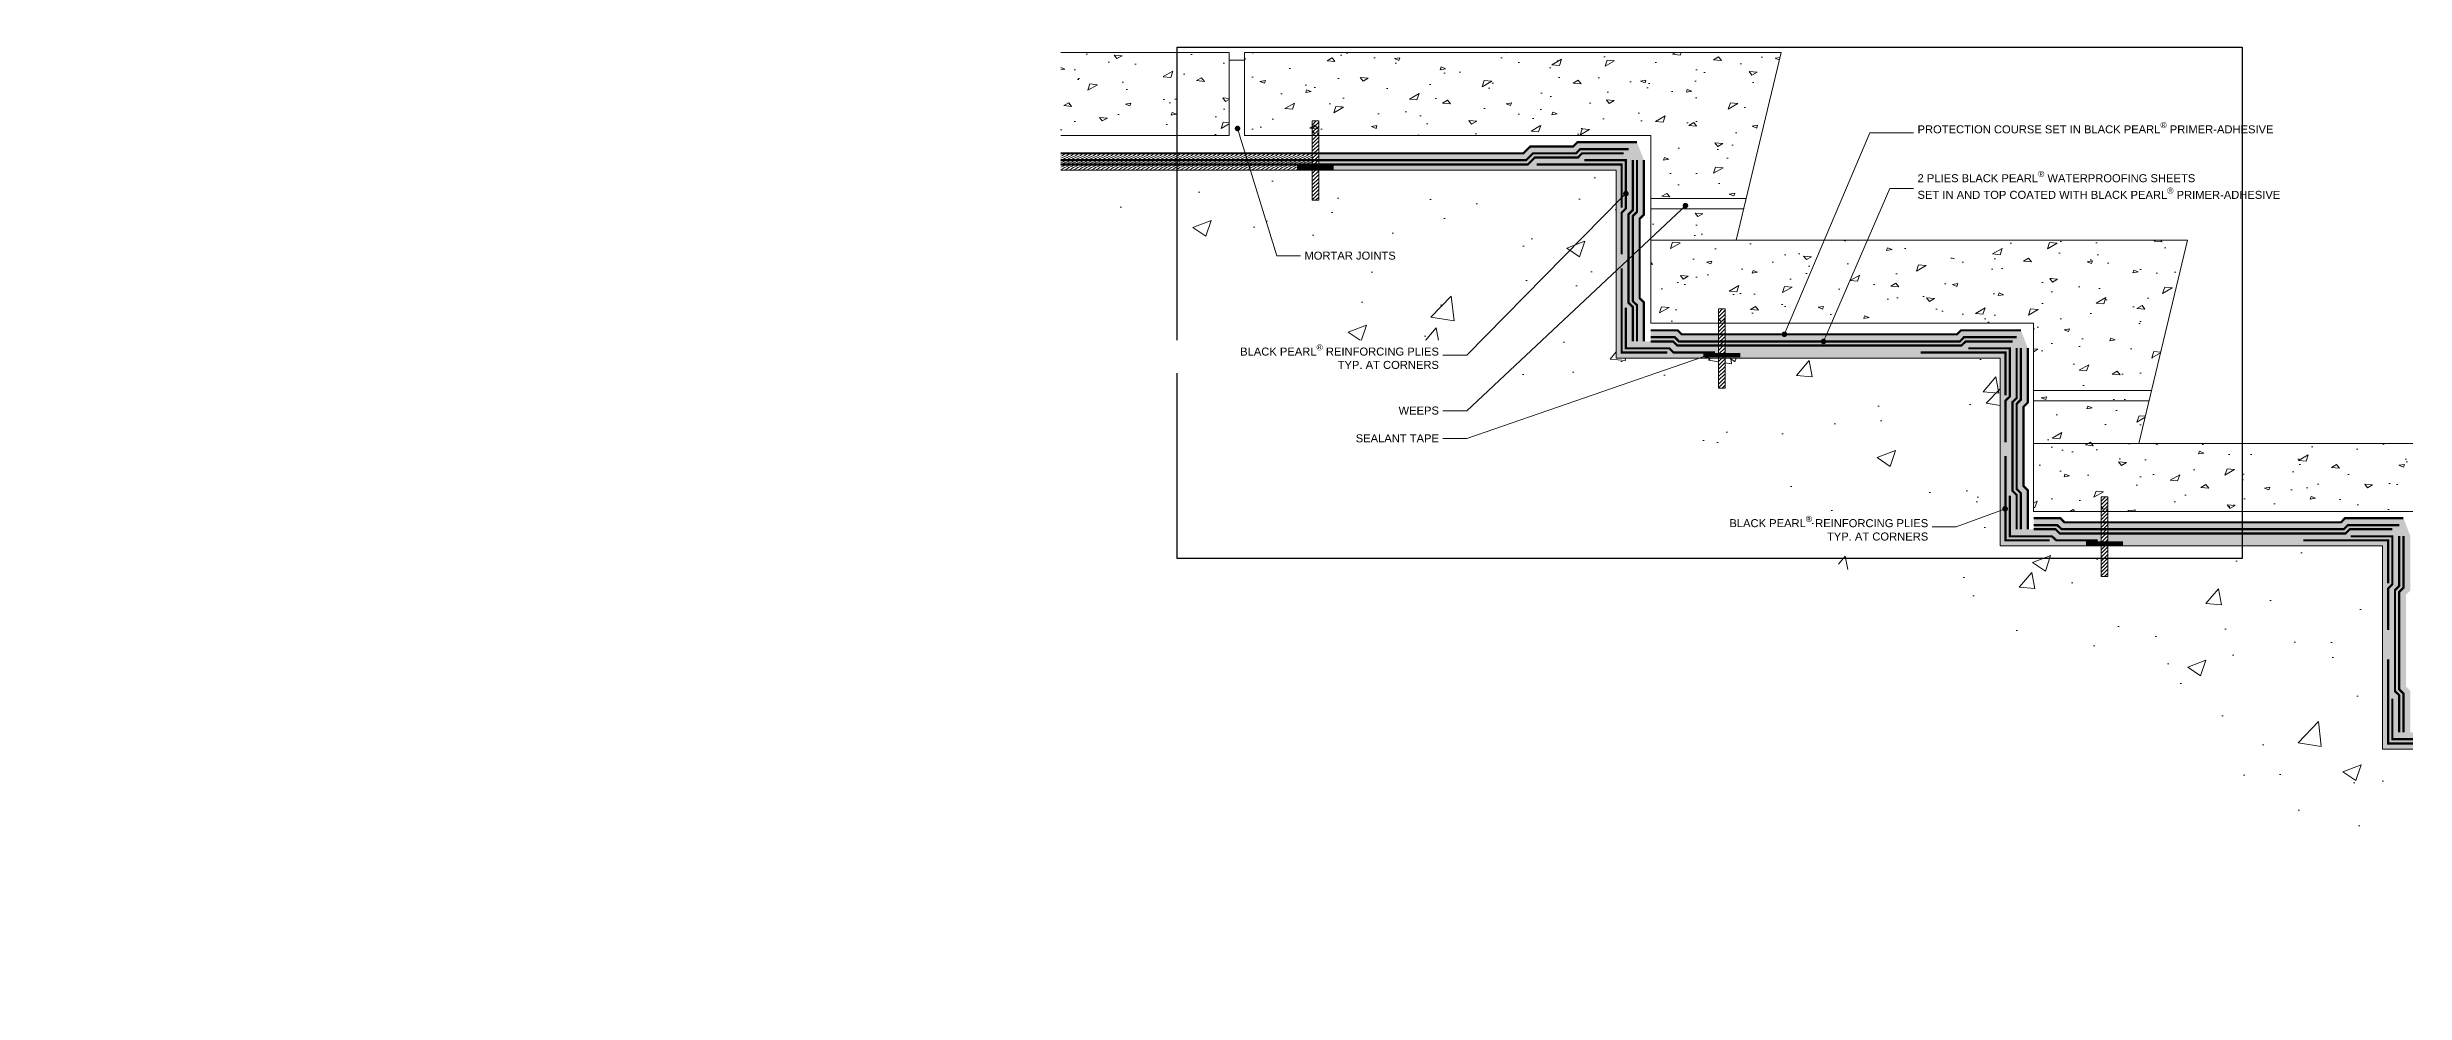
# Model space of a CAD drawing. Header units: inches. Extents: x 550 to 724, y 50 to 93.
# Drawn here: x 549.5 to 655.6, y 50.1 to 92.6 of the extents above; entities that cross this region are included whole.
import ezdxf
from ezdxf import colors
from ezdxf.entities.mleader import LeaderData, LeaderLine
from ezdxf.math import Vec2, Vec3

# ---------------------------------------------------------------- set-up
doc = ezdxf.new("R2010")
doc.units = ezdxf.units.IN
doc.header["$MEASUREMENT"] = 0
doc.layers.get('Defpoints').update_dxf_attribs({"color": 103})
for name, color, linetype, lineweight in [('BP Mastic', 191, 'Continuous', 0), ('BP Others', 190, 'Continuous', 0), ('BP Primer', 2, 'Continuous', 0), ('BP Sheet Membrane', 166, 'Continuous', 0), ('BP Text', 20, 'Continuous', 0)]:
    doc.layers.add(name, color=color, linetype=linetype, lineweight=lineweight)
doc.layers.add('BP Protection Course', color=99, linetype='Continuous', lineweight=0, true_color=0x216123)
doc.styles.get("Standard").update_dxf_attribs({"font": 'ARIALN.TTF'})
pattern_1 = [(216.8699, (0.08, 0.2), (0.5999999836, 0.4000000247), [0.1, -0.9]), (206.5651, (0.2, 0.14), (-0.199999832, -0.200000262), [0.2236068, -0.2236068]), (198.4349, (0.2, 0.04), (-0.400000087, -0.1999996806), [0.1264912, -0.5059644])]
pattern_2 = [(45, (667.48972, 82.40955), (-0.084065, 0.084065), [])]
pattern_3 = [(45, (685.77342, 73.95431), (-0.084065, 0.084065), [])]
pattern_4 = [(45, (702.98718, 65.48964), (-0.084065, 0.084065), [])]

# ---------------------------------------------------------------- blocks, each defined once
blk = doc.blocks.new('_Dot')
at = {"color": 0, "linetype": 'ByBlock', "lineweight": -2}
blk.add_line((-0.5, 0), (-1, 0), dxfattribs=at)
at = {"color": 0, "linetype": 'ByBlock', "const_width": 0.5}
blk.add_lwpolyline([(-0.25, 0, 1), (0.25, 0, 1)], format="xyb", close=True, dxfattribs=at)

msp = doc.modelspace()

# ---------------------------------------------------------------- hatches: boundary and pattern name
at = {"layer": 'BP Others'}
h = msp.add_hatch(dxfattribs=at)
h.set_pattern_fill('CONCRETE', color=256, scale=5.706522)
h.set_pattern_definition([(9.603, (670.5073, 85.0087), (1.03079, 3.05714), [0.24464, -5.89288]), (157.953, (670.7074, 84.9277), (-1.0308, -3.05714), [0.21591, -5.20091]), (71.367, (670.7074, 84.9277), (-5.02073, 2.0333), [0.1286, -3.09765]), (9.603, (672.564, 84.509), (1.03079, 3.05714), [0.24464, -5.89288]), (157.953, (672.805, 84.5497), (-1.0308, -3.05714), [0.21591, -5.20091]), (71.367, (672.564, 84.509), (-5.02073, 2.0333), [0.1286, -3.09765]), (29.9515, (675.146, 85.021), (-3.98993, 5.09044), [0.2621, -7.9119]), (128.09, (675.146, 85.021), (-7.0823, -4.081), [0.2074, -6.2604]), (174.791, (675.373, 85.152), (3.98993, -5.09044), [0.3565, -10.7617]), (29.9515, (670.496, 87.306), (-3.98993, 5.09044), [0.2621, -7.9119]), (128.09, (670.496, 87.306), (-7.0823, -4.081), [0.2074, -6.2604]), (174.791, (670.7233, 87.4366), (3.98993, -5.09044), [0.3565, -10.7617]), (29.9515, (676.0396, 88.1775), (-3.98993, 5.09044), [0.2621, -7.9119]), (128.09, (676.04, 88.1775), (-7.0823, -4.081), [0.2074, -6.2604]), (174.791, (676.2667, 88.3083), (3.98993, -5.09044), [0.3565, -10.7617]), (29.9515, (673.5234, 85.938), (-3.98993, 5.09044), [0.2621, -7.9119]), (128.09, (673.878, 85.9054), (-7.0823, -4.081), [0.2074, -6.2604]), (174.791, (673.8784, 85.9054), (3.98993, -5.09044), [0.3565, -10.7617]), (29.9515, (672.753, 82.907), (-3.98993, 5.09044), [0.2621, -7.9119]), (128.09, (673.108, 82.875), (-7.0823, -4.081), [0.2074, -6.2604]), (174.791, (673.108, 82.875), (3.98993, -5.09044), [0.3565, -10.7617]), (29.9515, (678.7216, 84.0314), (-3.98993, 5.09044), [0.2621, -7.9119]), (128.09, (679.077, 83.999), (-7.0823, -4.081), [0.2074, -6.2604]), (174.791, (679.0766, 83.999), (3.98993, -5.09044), [0.3565, -10.7617]), (29.9515, (677.2295, 84.21), (3.0924, 9.17143), [0.5014, -15.8465]), (71.367, (677.569, 84.179), (-11.0722, 1.0094), [0.2969, -9.3819]), (174.791, (677.569, 84.179), (-3.0924, -9.1714), [0.341, -10.7771]), (29.9515, (671.627, 83.783), (3.0924, 9.17143), [0.5014, -15.8465]), (71.367, (671.967, 83.752), (-11.0722, 1.0094), [0.2969, -9.3819]), (174.791, (671.967, 83.752), (-3.0924, -9.1714), [0.341, -10.7771]), (29.9515, (677.998, 87.2336), (3.0924, 9.17143), [0.5014, -15.8465]), (71.367, (678.337, 87.203), (-11.0722, 1.0094), [0.2969, -9.3819]), (174.791, (678.337, 87.203), (-3.0924, -9.1714), [0.341, -10.7771]), (29.9515, (672.5687, 86.764), (3.0924, 9.17143), [0.5014, -15.8465]), (71.367, (672.908, 86.733), (-11.0722, 1.0094), [0.2969, -9.3819]), (174.791, (672.908, 86.733), (-3.0924, -9.1714), [0.341, -10.7771]), (29.9515, (673.342, 89.441), (3.0924, 9.17143), [0.5014, -15.8465]), (71.367, (673.682, 89.41), (-11.0722, 1.0094), [0.2969, -9.3819]), (174.791, (673.682, 89.41), (-3.0924, -9.1714), [0.341, -10.7771]), (29.9515, (679.119, 90.3284), (3.0924, 9.17143), [0.5014, -15.8465]), (71.367, (679.459, 90.297), (-11.0722, 1.0094), [0.2969, -9.3819]), (174.791, (679.459, 90.297), (-3.0924, -9.1714), [0.341, -10.7771]), (29.952, (668.763, 82.891), (3.0924, 9.17143), [0.5014, -15.8465]), (71.367, (668.763, 82.891), (-11.0722, 1.0094), [0.2969, -9.3819]), (174.791, (669.197, 83.142), (-3.0924, -9.1714), [0.341, -10.7771]), (29.9515, (669.4294, 85.777), (3.0924, 9.17143), [0.5014, -15.8465]), (71.367, (669.429, 85.777), (-11.0722, 1.0094), [0.2969, -9.3819]), (174.791, (669.864, 86.027), (-3.0924, -9.1714), [0.341, -10.7771]), (29.9515, (669.918, 88.675), (3.0924, 9.17143), [0.5014, -15.8465]), (71.367, (669.918, 88.675), (-11.0722, 1.0094), [0.2969, -9.3819]), (174.791, (670.353, 88.926), (-3.0924, -9.1714), [0.341, -10.7771]), (29.9515, (673.8306, 83.599), (3.0924, 9.17143), [0.5014, -15.8465]), (71.367, (673.831, 83.599), (-11.0722, 1.0094), [0.2969, -9.3819]), (174.791, (674.265, 83.8495), (-3.0924, -9.1714), [0.341, -10.7771]), (29.9515, (674.956, 86.694), (3.0924, 9.17143), [0.5014, -15.8465]), (71.367, (674.956, 86.694), (-11.0722, 1.0094), [0.2969, -9.3819]), (174.791, (675.39, 86.944), (-3.0924, -9.1714), [0.341, -10.7771]), (29.9515, (675.81, 89.671), (3.0924, 9.17143), [0.5014, -15.8465]), (71.367, (675.81, 89.671), (-11.0722, 1.0094), [0.2969, -9.3819]), (174.791, (676.244, 89.922), (-3.0924, -9.1714), [0.3404, -10.7764]), (30, (674.309, 82.5944), (-1.291, 8.9602), [0, -4.9932]), (45, (667.651, 89.252), (1.2176, 13.3931), [0, -3.3288]), (60, (670.98, 83.926), (-8.7846, 9.7577), [0, -1.6644]), (15, (668.9828, 85.9232), (2.956911, 1.826171), [0, -2.663043]), (75, (670.98, 85.9232), (-2.05537, 2.61847), [0, -3.99457]), (120, (674.309, 87.2548), (-4.09251, 1.09658), [0, -3.3288]), (90, (675.6404, 85.9232), (-3.99457, 1.33152), [0, -2.33016])])
h.paths.add_polyline_path([(627.53, 92.37), (603.38, 92.37), (603.38, 88.64), (619.81, 88.64), (619.81, 88.93), (620.01, 88.93), (620.01, 88.64), (621.66, 88.64), (621.66, 86.95), (621.66, 86.27), (621.66, 85.8), (625.95, 85.8)])
h.paths.add_polyline_path([(602.7, 92.37), (595.12, 92.37), (595.12, 88.64), (602.7, 88.64)])
h.paths.add_polyline_path([(645.81, 83.92), (621.66, 83.92), (621.66, 80.19), (638.88, 80.19), (638.88, 77.34), (644.23, 77.34)])
h.paths.add_polyline_path([(625.84, 85.34), (621.66, 85.34), (621.66, 83.92), (625.5, 83.92)])
h.paths.add_polyline_path([(644.12, 76.89), (638.88, 76.89), (638.88, 74.77), (643.62, 74.77)])
h.paths.add_polyline_path([(663.03, 74.77), (638.88, 74.77), (638.88, 71.72), (656.09, 71.72), (656.09, 68.19), (661.45, 68.19)])
h.paths.add_polyline_path([(661.34, 67.74), (656.09, 67.74), (656.09, 65.62), (660.83, 65.62)])
h = msp.add_hatch(dxfattribs=at)
h.set_pattern_fill('ANSI31', color=256, scale=0.951087)
h.set_pattern_definition(pattern_2)
h.paths.add_polyline_path([(606.43, 85.72), (606.72, 85.72), (606.72, 89.29), (606.43, 89.29)])
h.paths.add_polyline_path([(606.72, 88.46), (606.72, 85.72), (606.43, 85.72), (606.43, 88.46)], flags=17)
h = msp.add_hatch(dxfattribs=at)
h.set_pattern_fill('CONCRETE', color=256, scale=5.706522)
h.set_pattern_definition([(9.603, (670.3457, 84.8238), (1.0308, 3.05714), [0.24464, -5.89288]), (157.953, (670.5458, 84.7428), (-1.0308, -3.05714), [0.21591, -5.2009]), (71.367, (670.546, 84.743), (-5.02073, 2.0333), [0.1286, -3.09765]), (9.603, (672.4023, 84.324), (1.0308, 3.05714), [0.24464, -5.89288]), (157.953, (672.6435, 84.3648), (-1.0308, -3.05714), [0.21591, -5.2009]), (71.367, (672.4023, 84.324), (-5.02073, 2.0333), [0.1286, -3.09765]), (29.952, (674.984, 84.836), (-3.98993, 5.09044), [0.2621, -7.9119]), (128.09, (674.984, 84.836), (-7.0823, -4.081), [0.2074, -6.2604]), (174.791, (675.2113, 84.967), (3.98993, -5.09044), [0.3565, -10.7617]), (29.952, (670.3347, 87.121), (-3.98993, 5.09044), [0.2621, -7.9119]), (128.09, (670.335, 87.121), (-7.0823, -4.081), [0.2074, -6.2604]), (174.791, (670.5617, 87.2518), (3.98993, -5.09044), [0.3565, -10.7617]), (29.952, (675.878, 87.9926), (-3.98993, 5.09044), [0.2621, -7.9119]), (128.09, (675.878, 87.993), (-7.0823, -4.081), [0.2074, -6.2604]), (174.791, (676.105, 88.1235), (3.98993, -5.09044), [0.3565, -10.7617]), (29.952, (673.362, 85.753), (-3.98993, 5.09044), [0.2621, -7.9119]), (128.09, (673.717, 85.7206), (-7.0823, -4.081), [0.2074, -6.2604]), (174.791, (673.717, 85.7206), (3.98993, -5.09044), [0.3565, -10.7617]), (29.952, (672.591, 82.7224), (-3.98993, 5.09044), [0.2621, -7.9119]), (128.09, (672.946, 82.69), (-7.0823, -4.081), [0.2074, -6.2604]), (174.791, (672.9463, 82.69), (3.98993, -5.09044), [0.3565, -10.7617]), (29.952, (678.56, 83.8465), (-3.98993, 5.09044), [0.2621, -7.9119]), (128.09, (678.915, 83.814), (-7.0823, -4.081), [0.2074, -6.2604]), (174.791, (678.915, 83.814), (3.98993, -5.09044), [0.3565, -10.7617]), (29.952, (677.068, 84.0254), (3.0924, 9.17143), [0.5014, -15.8465]), (71.367, (677.408, 83.994), (-11.0722, 1.0094), [0.2969, -9.3819]), (174.791, (677.408, 83.994), (-3.0924, -9.1714), [0.341, -10.7771]), (29.952, (671.4656, 83.598), (3.0924, 9.1714), [0.5014, -15.8465]), (71.367, (671.805, 83.567), (-11.0722, 1.0094), [0.2969, -9.3819]), (174.79, (671.805, 83.567), (-3.0924, -9.1714), [0.341, -10.7771]), (29.952, (677.836, 87.049), (3.0924, 9.17143), [0.5014, -15.8465]), (71.367, (678.176, 87.018), (-11.0722, 1.0094), [0.2969, -9.3819]), (174.791, (678.176, 87.018), (-3.0924, -9.1714), [0.341, -10.7771]), (29.952, (672.407, 86.579), (3.0924, 9.1714), [0.5014, -15.8465]), (71.367, (672.747, 86.548), (-11.0722, 1.0094), [0.2969, -9.3819]), (174.79, (672.747, 86.548), (-3.0924, -9.1714), [0.341, -10.7771]), (29.952, (673.1807, 89.256), (3.0924, 9.1714), [0.5014, -15.8465]), (71.367, (673.52, 89.225), (-11.0722, 1.0094), [0.2969, -9.3819]), (174.79, (673.52, 89.225), (-3.0924, -9.1714), [0.341, -10.7771]), (29.952, (678.9575, 90.1435), (3.0924, 9.17143), [0.5014, -15.8465]), (71.367, (679.297, 90.113), (-11.0722, 1.0094), [0.2969, -9.3819]), (174.791, (679.297, 90.113), (-3.0924, -9.1714), [0.341, -10.7771]), (29.952, (668.601, 82.7064), (3.0924, 9.1714), [0.5014, -15.8465]), (71.367, (668.601, 82.706), (-11.0722, 1.0094), [0.2969, -9.3819]), (174.79, (669.036, 82.957), (-3.0924, -9.1714), [0.341, -10.7771]), (29.952, (669.268, 85.592), (3.0924, 9.1714), [0.5014, -15.8465]), (71.367, (669.268, 85.592), (-11.0722, 1.0094), [0.2969, -9.3819]), (174.79, (669.702, 85.842), (-3.0924, -9.1714), [0.341, -10.7771]), (29.952, (669.7566, 88.4904), (3.0924, 9.1714), [0.5014, -15.8465]), (71.367, (669.757, 88.49), (-11.0722, 1.0094), [0.2969, -9.3819]), (174.79, (670.191, 88.741), (-3.0924, -9.1714), [0.341, -10.7771]), (29.952, (673.669, 83.414), (3.0924, 9.1714), [0.5014, -15.8465]), (71.367, (673.669, 83.414), (-11.0722, 1.0094), [0.2969, -9.3819]), (174.79, (674.1035, 83.665), (-3.0924, -9.1714), [0.341, -10.7771]), (29.952, (674.794, 86.509), (3.0924, 9.1714), [0.5014, -15.8465]), (71.367, (674.794, 86.509), (-11.0722, 1.0094), [0.2969, -9.3819]), (174.791, (675.229, 86.759), (-3.0924, -9.1714), [0.341, -10.7771]), (29.952, (675.648, 89.486), (3.0924, 9.1714), [0.5014, -15.8465]), (71.367, (675.648, 89.486), (-11.0722, 1.0094), [0.2969, -9.3819]), (174.791, (676.083, 89.737), (-3.0924, -9.1714), [0.3404, -10.7764]), (30, (674.147, 82.4095), (-1.291, 8.9602), [0, -4.9932]), (45, (667.49, 89.067), (1.2176, 13.3931), [0, -3.3288]), (60, (670.819, 83.741), (-8.7846, 9.7577), [0, -1.6644]), (15, (668.8212, 85.7384), (2.95691, 1.826171), [0, -2.663043]), (75, (670.8185, 85.7384), (-2.05537, 2.61847), [0, -3.99457]), (120, (674.1473, 87.07), (-4.09251, 1.09658), [0, -3.3288]), (90, (675.479, 85.7384), (-3.99457, 1.33152), [0, -2.33016])])
h.paths.add_polyline_path([(606.43, 85.72), (606.72, 85.72), (606.72, 89.29), (606.43, 89.29)])
h.paths.add_polyline_path([(606.72, 88.46), (606.72, 85.72), (606.43, 85.72), (606.43, 88.46)], flags=17)
h = msp.add_hatch(dxfattribs=at)
h.set_pattern_fill('ANSI31', color=256, scale=0.951087)
h.set_pattern_definition(pattern_2)
h.paths.add_polyline_path([(606.72, 88.46), (606.43, 88.46), (606.43, 87.78), (606.72, 87.78)])
h.paths.add_polyline_path([(606.72, 87.78), (606.43, 87.78), (606.43, 87.55), (606.72, 87.55)])
h.paths.add_polyline_path([(606.72, 87.55), (606.43, 87.55), (606.43, 87.32), (606.72, 87.32)])
h.paths.add_polyline_path([(606.72, 87.32), (606.43, 87.32), (606.43, 87.08), (606.72, 87.08)])
h.paths.add_polyline_path([(606.72, 87.08), (606.43, 87.08), (606.43, 85.72), (606.72, 85.72)])
h = msp.add_hatch(dxfattribs=at)
h.set_pattern_fill('AR-CONC', color=256, scale=1.170101)
h.set_pattern_definition([(50, (660.163, 83.7004), (8.3927, -0.73426), [0.8776, -9.6533]), (355, (660.163, 83.7004), (-1.6235, 8.8014), [0.7021, -7.7227]), (100.451, (660.862, 83.639), (6.7691, 8.0671), [0.7458, -8.2041]), (46.184, (660.163, 86.041), (12.4878, -1.9367), [1.3164, -14.48]), (96.636, (661.203, 85.879), (10.9365, 11.3982), [1.1187, -12.3061]), (351.184, (660.163, 86.04), (10.9365, 11.3982), [1.053, -11.584]), (21, (661.333, 85.4556), (6.9844, -4.71105), [0.8776, -9.6533]), (326, (661.333, 85.456), (2.847, 8.485), [0.7021, -7.7227]), (71.451, (661.915, 85.063), (9.83145, 3.7739), [0.7458, -8.2041]), (37.5, (660.1627, 83.7004), (0.14228, 3.8952), [0, -7.62906, 0, -7.83968, 0, -7.75192]), (7.5, (660.1627, 83.7004), (3.07818, 4.61502), [0, -4.46979, 0, -7.45354, 0, -2.9545]), (327.5, (657.5534, 83.7004), (6.24626, -0.26391), [0, -2.92525, 0, -9.1268, 0, -12.11054]), (317.5, (656.3833, 83.7004), (6.82387, 1.17133), [0, -3.80283, 0, -6.06112, 0, -8.60024])])
edge = h.paths.add_edge_path()
edge.add_line((654.58, 70.17), (642.22, 70.17))
edge.add_line((642.22, 70.17), (642.22, 68.8))
edge.add_line((642.22, 68.8), (641.92, 68.8))
edge.add_line((641.92, 68.8), (641.92, 70.17))
edge.add_line((641.92, 70.17), (637.37, 70.17))
edge.add_line((637.37, 70.17), (637.37, 78.62))
edge.add_line((637.37, 78.62), (625, 78.62))
edge.add_line((625, 78.62), (625, 77.27))
edge.add_line((625, 77.27), (624.71, 77.27))
edge.add_line((624.71, 77.27), (624.71, 78.62))
edge.add_line((624.71, 78.62), (620.1, 78.62))
edge.add_line((620.1, 78.62), (620.1, 87.08))
edge.add_line((620.1, 87.08), (606.72, 87.08))
edge.add_line((606.72, 87.08), (606.72, 85.72))
edge.add_line((606.72, 85.72), (606.43, 85.72))
edge.add_line((606.43, 85.72), (606.43, 87.08))
edge.add_line((606.43, 87.08), (594.96, 87.08))
edge.add_spline(control_points=[(594.96, 87.08), (598.24, 85.03), (603.66, 81.64), (612.74, 77.37), (623.32, 74.79), (632.31, 66.87), (643.88, 64.57), (651.65, 55.72), (662.26, 55.67), (668.01, 50.99), (670.92, 50.28), (671.8, 50.06)], knot_values=[0, 0, 0, 0, 3.047426, 5.032656, 7.899844, 11.507961, 14.167772, 16.893094, 20.21098, 21.842077, 22.551942, 22.551942, 22.551942, 22.551942], degree=3, periodic=0)
edge.add_line((671.8, 50.06), (671.8, 61.03))
edge.add_line((671.8, 61.03), (659.43, 61.03))
edge.add_line((659.43, 61.03), (659.43, 59.66))
edge.add_line((659.43, 59.66), (659.14, 59.66))
edge.add_line((659.14, 59.66), (659.14, 61.03))
edge.add_line((659.14, 61.03), (654.58, 61.03))
edge.add_line((654.58, 61.03), (654.58, 70.17))
h = msp.add_hatch(dxfattribs=at)
h.set_pattern_fill('ANSI31', color=256, scale=0.951087)
h.set_pattern_definition(pattern_3)
h.paths.add_polyline_path([(624.71, 77.27), (625, 77.27), (625, 80.83), (624.71, 80.83)])
h.paths.add_polyline_path([(625, 80), (625, 77.27), (624.71, 77.27), (624.71, 80)], flags=17)
h = msp.add_hatch(dxfattribs=at)
h.set_pattern_fill('CONCRETE', color=256, scale=5.706522)
h.set_pattern_definition([(9.603, (688.6294, 76.3686), (1.0308, 3.05714), [0.24464, -5.89288]), (157.953, (688.8295, 76.2876), (-1.0308, -3.05714), [0.21591, -5.2009]), (71.367, (688.8295, 76.2876), (-5.02073, 2.0333), [0.1286, -3.09765]), (9.603, (690.686, 75.8688), (1.0308, 3.05714), [0.24464, -5.89288]), (157.953, (690.9272, 75.9096), (-1.0308, -3.05714), [0.21591, -5.2009]), (71.367, (690.686, 75.869), (-5.02073, 2.0333), [0.1286, -3.09765]), (29.952, (693.268, 76.381), (-3.98993, 5.09044), [0.2621, -7.9119]), (128.09, (693.268, 76.381), (-7.0823, -4.081), [0.2074, -6.2604]), (174.791, (693.495, 76.5117), (3.98993, -5.09044), [0.3565, -10.7617]), (29.952, (688.6184, 78.6657), (-3.98993, 5.09044), [0.2621, -7.9119]), (128.09, (688.618, 78.666), (-7.0823, -4.081), [0.2074, -6.2604]), (174.791, (688.8454, 78.7965), (3.98993, -5.09044), [0.3565, -10.7617]), (29.952, (694.162, 79.5374), (-3.98993, 5.09044), [0.2621, -7.9119]), (128.09, (694.162, 79.537), (-7.0823, -4.081), [0.2074, -6.2604]), (174.791, (694.389, 79.668), (3.98993, -5.09044), [0.3565, -10.7617]), (29.952, (691.6455, 77.298), (-3.98993, 5.09044), [0.2621, -7.9119]), (128.09, (692.0005, 77.265), (-7.0823, -4.081), [0.2074, -6.2604]), (174.791, (692.0005, 77.2653), (3.98993, -5.09044), [0.3565, -10.7617]), (29.952, (690.875, 74.267), (-3.98993, 5.09044), [0.2621, -7.9119]), (128.09, (691.23, 74.235), (-7.0823, -4.081), [0.2074, -6.2604]), (174.791, (691.23, 74.235), (3.98993, -5.09044), [0.3565, -10.7617]), (29.952, (696.844, 75.391), (-3.98993, 5.09044), [0.2621, -7.9119]), (128.09, (697.199, 75.359), (-7.0823, -4.081), [0.2074, -6.2604]), (174.791, (697.199, 75.359), (3.98993, -5.09044), [0.3565, -10.7617]), (29.952, (695.3517, 75.57), (3.0924, 9.17143), [0.5014, -15.8465]), (71.367, (695.691, 75.539), (-11.0722, 1.0094), [0.2969, -9.3819]), (174.791, (695.691, 75.539), (-3.0924, -9.1714), [0.341, -10.7771]), (29.952, (689.7493, 75.143), (3.0924, 9.1714), [0.5014, -15.8465]), (71.367, (690.089, 75.112), (-11.0722, 1.0094), [0.2969, -9.3819]), (174.79, (690.089, 75.112), (-3.0924, -9.1714), [0.341, -10.7771]), (29.952, (696.12, 78.5935), (3.0924, 9.17143), [0.5014, -15.8465]), (71.367, (696.46, 78.563), (-11.0722, 1.0094), [0.2969, -9.3819]), (174.791, (696.4595, 78.563), (-3.0924, -9.1714), [0.341, -10.7771]), (29.952, (690.691, 78.1236), (3.0924, 9.1714), [0.5014, -15.8465]), (71.367, (691.03, 78.093), (-11.0722, 1.0094), [0.2969, -9.3819]), (174.79, (691.03, 78.093), (-3.0924, -9.1714), [0.341, -10.7771]), (29.952, (691.4644, 80.801), (3.0924, 9.1714), [0.5014, -15.8465]), (71.367, (691.804, 80.77), (-11.0722, 1.0094), [0.2969, -9.3819]), (174.79, (691.804, 80.77), (-3.0924, -9.1714), [0.341, -10.7771]), (29.952, (697.241, 81.688), (3.0924, 9.17143), [0.5014, -15.8465]), (71.367, (697.581, 81.657), (-11.0722, 1.0094), [0.2969, -9.3819]), (174.791, (697.581, 81.657), (-3.0924, -9.1714), [0.341, -10.7771]), (29.952, (686.885, 74.251), (3.0924, 9.1714), [0.5014, -15.8465]), (71.367, (686.885, 74.251), (-11.0722, 1.0094), [0.2969, -9.3819]), (174.79, (687.319, 74.5015), (-3.0924, -9.1714), [0.341, -10.7771]), (29.952, (687.5516, 77.137), (3.0924, 9.1714), [0.5014, -15.8465]), (71.367, (687.552, 77.137), (-11.0722, 1.0094), [0.2969, -9.3819]), (174.79, (687.986, 77.387), (-3.0924, -9.1714), [0.341, -10.7771]), (29.952, (688.04, 80.035), (3.0924, 9.1714), [0.5014, -15.8465]), (71.367, (688.04, 80.035), (-11.0722, 1.0094), [0.2969, -9.3819]), (174.79, (688.475, 80.286), (-3.0924, -9.1714), [0.341, -10.7771]), (29.952, (691.953, 74.959), (3.0924, 9.1714), [0.5014, -15.8465]), (71.367, (691.953, 74.959), (-11.0722, 1.0094), [0.2969, -9.3819]), (174.79, (692.387, 75.209), (-3.0924, -9.1714), [0.341, -10.7771]), (29.952, (693.078, 78.054), (3.0924, 9.1714), [0.5014, -15.8465]), (71.367, (693.078, 78.054), (-11.0722, 1.0094), [0.2969, -9.3819]), (174.791, (693.512, 78.304), (-3.0924, -9.1714), [0.341, -10.7771]), (29.952, (693.932, 81.031), (3.0924, 9.1714), [0.5014, -15.8465]), (71.367, (693.932, 81.031), (-11.0722, 1.0094), [0.2969, -9.3819]), (174.791, (694.366, 81.281), (-3.0924, -9.1714), [0.3404, -10.7764]), (30, (692.431, 73.954), (-1.291, 8.9602), [0, -4.9932]), (45, (685.773, 80.612), (1.2176, 13.3931), [0, -3.3288]), (60, (689.102, 75.286), (-8.7846, 9.7577), [0, -1.6644]), (15, (687.1049, 77.2831), (2.95691, 1.826171), [0, -2.663043]), (75, (689.1022, 77.283), (-2.05537, 2.61847), [0, -3.99457]), (120, (692.431, 78.6146), (-4.09251, 1.09658), [0, -3.3288]), (90, (693.7625, 77.283), (-3.99457, 1.33152), [0, -2.33016])])
h.paths.add_polyline_path([(624.71, 77.27), (625, 77.27), (625, 80.83), (624.71, 80.83)])
h.paths.add_polyline_path([(625, 80), (625, 77.27), (624.71, 77.27), (624.71, 80)], flags=17)
h = msp.add_hatch(dxfattribs=at)
h.set_pattern_fill('ANSI31', color=256, scale=0.951087)
h.set_pattern_definition(pattern_3)
h.paths.add_polyline_path([(625, 80), (624.71, 80), (624.71, 79.32), (625, 79.32)])
h.paths.add_polyline_path([(625, 79.32), (624.71, 79.32), (624.71, 79.09), (625, 79.09)])
h.paths.add_polyline_path([(625, 79.09), (624.71, 79.09), (624.71, 78.87), (625, 78.87)])
h.paths.add_polyline_path([(625, 78.87), (624.71, 78.87), (624.71, 78.62), (625, 78.62)])
h.paths.add_polyline_path([(625, 78.62), (624.71, 78.62), (624.71, 77.27), (625, 77.27)])
h = msp.add_hatch(dxfattribs=at)
h.set_pattern_fill('ANSI31', color=256, scale=0.951087)
h.set_pattern_definition(pattern_4)
h.paths.add_polyline_path([(641.92, 68.8), (642.22, 68.8), (642.22, 72.37), (641.92, 72.37)])
h.paths.add_polyline_path([(642.22, 71.54), (642.22, 68.8), (641.92, 68.8), (641.92, 71.54)], flags=17)
h = msp.add_hatch(dxfattribs=at)
h.set_pattern_fill('CONCRETE', color=256, scale=5.706522)
h.set_pattern_definition([(9.603, (705.8432, 67.904), (1.0308, 3.05714), [0.24464, -5.89288]), (157.953, (706.0433, 67.823), (-1.0308, -3.05714), [0.21591, -5.2009]), (71.367, (706.0433, 67.823), (-5.02073, 2.0333), [0.1286, -3.09765]), (9.603, (707.8998, 67.404), (1.0308, 3.05714), [0.24464, -5.89288]), (157.953, (708.141, 67.445), (-1.0308, -3.05714), [0.21591, -5.2009]), (71.367, (707.9, 67.404), (-5.02073, 2.0333), [0.1286, -3.09765]), (29.952, (710.4817, 67.916), (-3.98993, 5.09044), [0.2621, -7.9119]), (128.09, (710.482, 67.916), (-7.0823, -4.081), [0.2074, -6.2604]), (174.791, (710.7087, 68.047), (3.98993, -5.09044), [0.3565, -10.7617]), (29.952, (705.832, 70.201), (-3.98993, 5.09044), [0.2621, -7.9119]), (128.09, (705.832, 70.201), (-7.0823, -4.081), [0.2074, -6.2604]), (174.791, (706.059, 70.332), (3.98993, -5.09044), [0.3565, -10.7617]), (29.952, (711.3755, 71.073), (-3.98993, 5.09044), [0.2621, -7.9119]), (128.09, (711.3755, 71.073), (-7.0823, -4.081), [0.2074, -6.2604]), (174.791, (711.6026, 71.2035), (3.98993, -5.09044), [0.3565, -10.7617]), (29.952, (708.859, 68.833), (-3.98993, 5.09044), [0.2621, -7.9119]), (128.09, (709.214, 68.801), (-7.0823, -4.081), [0.2074, -6.2604]), (174.791, (709.2143, 68.8006), (3.98993, -5.09044), [0.3565, -10.7617]), (29.952, (708.089, 65.8025), (-3.98993, 5.09044), [0.2621, -7.9119]), (128.09, (708.444, 65.77), (-7.0823, -4.081), [0.2074, -6.2604]), (174.791, (708.4437, 65.77), (3.98993, -5.09044), [0.3565, -10.7617]), (29.952, (714.0575, 66.9266), (-3.98993, 5.09044), [0.2621, -7.9119]), (128.09, (714.4125, 66.894), (-7.0823, -4.081), [0.2074, -6.2604]), (174.791, (714.4125, 66.8942), (3.98993, -5.09044), [0.3565, -10.7617]), (29.952, (712.5654, 67.1055), (3.0924, 9.17143), [0.5014, -15.8465]), (71.367, (712.905, 67.075), (-11.0722, 1.0094), [0.2969, -9.3819]), (174.791, (712.905, 67.0745), (-3.0924, -9.1714), [0.341, -10.7771]), (29.952, (706.963, 66.6784), (3.0924, 9.1714), [0.5014, -15.8465]), (71.367, (707.303, 66.647), (-11.0722, 1.0094), [0.2969, -9.3819]), (174.79, (707.303, 66.647), (-3.0924, -9.1714), [0.341, -10.7771]), (29.952, (713.3336, 70.129), (3.0924, 9.17143), [0.5014, -15.8465]), (71.367, (713.673, 70.098), (-11.0722, 1.0094), [0.2969, -9.3819]), (174.791, (713.673, 70.098), (-3.0924, -9.1714), [0.341, -10.7771]), (29.952, (707.9046, 69.659), (3.0924, 9.1714), [0.5014, -15.8465]), (71.367, (708.244, 69.628), (-11.0722, 1.0094), [0.2969, -9.3819]), (174.79, (708.244, 69.628), (-3.0924, -9.1714), [0.341, -10.7771]), (29.952, (708.678, 72.336), (3.0924, 9.1714), [0.5014, -15.8465]), (71.367, (709.018, 72.305), (-11.0722, 1.0094), [0.2969, -9.3819]), (174.79, (709.018, 72.305), (-3.0924, -9.1714), [0.341, -10.7771]), (29.952, (714.455, 73.2236), (3.0924, 9.17143), [0.5014, -15.8465]), (71.367, (714.795, 73.193), (-11.0722, 1.0094), [0.2969, -9.3819]), (174.791, (714.795, 73.193), (-3.0924, -9.1714), [0.341, -10.7771]), (29.952, (704.0986, 65.7865), (3.0924, 9.1714), [0.5014, -15.8465]), (71.367, (704.099, 65.786), (-11.0722, 1.0094), [0.2969, -9.3819]), (174.79, (704.533, 66.037), (-3.0924, -9.1714), [0.341, -10.7771]), (29.952, (704.7653, 68.672), (3.0924, 9.1714), [0.5014, -15.8465]), (71.367, (704.765, 68.672), (-11.0722, 1.0094), [0.2969, -9.3819]), (174.79, (705.2, 68.922), (-3.0924, -9.1714), [0.341, -10.7771]), (29.952, (705.254, 71.5705), (3.0924, 9.1714), [0.5014, -15.8465]), (71.367, (705.254, 71.57), (-11.0722, 1.0094), [0.2969, -9.3819]), (174.79, (705.6885, 71.821), (-3.0924, -9.1714), [0.341, -10.7771]), (29.952, (709.1665, 66.4943), (3.0924, 9.1714), [0.5014, -15.8465]), (71.367, (709.166, 66.494), (-11.0722, 1.0094), [0.2969, -9.3819]), (174.79, (709.601, 66.745), (-3.0924, -9.1714), [0.341, -10.7771]), (29.952, (710.292, 69.589), (3.0924, 9.1714), [0.5014, -15.8465]), (71.367, (710.292, 69.589), (-11.0722, 1.0094), [0.2969, -9.3819]), (174.791, (710.726, 69.8395), (-3.0924, -9.1714), [0.341, -10.7771]), (29.952, (711.1457, 72.5664), (3.0924, 9.1714), [0.5014, -15.8465]), (71.367, (711.146, 72.566), (-11.0722, 1.0094), [0.2969, -9.3819]), (174.791, (711.58, 72.817), (-3.0924, -9.1714), [0.3404, -10.7764]), (30, (709.645, 65.49), (-1.291, 8.9602), [0, -4.9932]), (45, (702.987, 72.147), (1.2176, 13.3931), [0, -3.3288]), (60, (706.316, 66.821), (-8.7846, 9.7577), [0, -1.6644]), (15, (704.3187, 68.8184), (2.95691, 1.826171), [0, -2.663043]), (75, (706.316, 68.8184), (-2.05537, 2.61847), [0, -3.99457]), (120, (709.6448, 70.15), (-4.09251, 1.09658), [0, -3.3288]), (90, (710.9763, 68.8184), (-3.99457, 1.33152), [0, -2.33016])])
h.paths.add_polyline_path([(641.92, 68.8), (642.22, 68.8), (642.22, 72.37), (641.92, 72.37)])
h.paths.add_polyline_path([(642.22, 71.54), (642.22, 68.8), (641.92, 68.8), (641.92, 71.54)], flags=17)
h = msp.add_hatch(dxfattribs=at)
h.set_pattern_fill('ANSI31', color=256, scale=0.951087)
h.set_pattern_definition(pattern_4)
h.paths.add_polyline_path([(642.22, 71.54), (641.92, 71.54), (641.92, 70.86), (642.22, 70.86)])
h.paths.add_polyline_path([(642.22, 70.86), (641.92, 70.86), (641.92, 70.63), (642.22, 70.63)])
h.paths.add_polyline_path([(642.22, 70.63), (641.92, 70.63), (641.92, 70.4), (642.22, 70.4)])
h.paths.add_polyline_path([(642.22, 70.4), (641.92, 70.4), (641.92, 70.16), (642.22, 70.16)])
h.paths.add_polyline_path([(642.22, 70.16), (641.92, 70.16), (641.92, 68.8), (642.22, 68.8)])
at = {"layer": 'BP Primer'}
h = msp.add_hatch(dxfattribs=at)
h.set_pattern_fill('WOOD6', color=6, scale=0.2, pattern_type=2)
h.set_pattern_definition(pattern_1)
h.paths.add_polyline_path([(621.35, 87.53), (621.04, 88.33), (618.36, 88.33), (618.17, 88.14), (616.24, 88.14), (615.92, 87.83), (606.72, 87.83), (606.72, 87.08), (620.1, 87.08), (620.1, 78.62), (624.71, 78.62), (624.71, 79.69), (623.05, 79.69), (622.87, 79.87), (621.66, 79.87), (621.66, 79.37), (621.35, 79.37), (621.35, 81.13), (621.16, 81.31), (621.16, 84.89), (621.35, 85.07)])
h = msp.add_hatch(dxfattribs=at)
h.set_pattern_fill('WOOD6', color=6, scale=0.2, pattern_type=2)
h.set_pattern_definition(pattern_1)
h.paths.add_polyline_path([(606.43, 87.83), (595.12, 87.83), (595.12, 87.08), (606.43, 87.08)])
h = msp.add_hatch(dxfattribs=at)
h.set_pattern_fill('WOOD6', color=6, scale=0.2, pattern_type=2)
h.set_pattern_definition(pattern_1)
h.paths.add_polyline_path([(638.31, 79.87), (635.62, 79.87), (635.44, 79.69), (625, 79.69), (625, 78.62), (637.37, 78.62), (637.37, 70.17), (641.92, 70.17), (641.92, 71.23), (640.27, 71.23), (640.08, 71.42), (638.88, 71.42), (638.88, 70.92), (638.62, 70.92), (638.62, 72.67), (638.43, 72.86), (638.43, 76.43), (638.62, 76.62), (638.62, 79.07)])
h = msp.add_hatch(dxfattribs=at)
h.set_pattern_fill('WOOD6', color=6, scale=0.2, pattern_type=2)
h.set_pattern_definition(pattern_1)
h.paths.add_polyline_path([(655.83, 70.61), (655.52, 71.42), (652.89, 71.42), (652.71, 71.23), (642.22, 71.23), (642.22, 70.17), (654.58, 70.17), (654.58, 61.03), (659.14, 61.03), (659.14, 62.09), (657.48, 62.09), (657.29, 62.28), (656.09, 62.28), (656.09, 61.78), (655.83, 61.78), (655.83, 63.65), (655.64, 63.84), (655.64, 67.97), (655.83, 68.16)])

# ---------------------------------------------------------------- linework, layer by layer
at = {"layer": 'BP Mastic', "const_width": 0.2}
for points in [[(607.4, 87.2), (605.74, 87.2)], [(625.69, 78.75), (624.03, 78.75)], [(642.9, 70.28), (641.24, 70.28)]]:
    msp.add_lwpolyline(points, dxfattribs=at)
at = {"layer": 'BP Others'}
for p, q in [((595.12, 92.37), (602.7, 92.37)), ((602.7, 88.64), (602.7, 92.37)), ((603.38, 88.64), (603.38, 92.37)), ((627.53, 92.37), (603.38, 92.37)), ((627.53, 92.37), (625.5, 83.92)), ((602.7, 92.03), (603.38, 92.03)), ((595.12, 88.64), (602.7, 88.64)), ((621.66, 88.64), (603.38, 88.64)), ((621.66, 86.27), (621.66, 88.64)), ((621.66, 86.95), (621.66, 88.64)), ((620.1, 87.08), (595.12, 87.08)), ((620.1, 78.62), (620.1, 87.08)), ((621.66, 80.19), (621.66, 86.27)), ((625.95, 85.8), (621.66, 85.8)), ((625.84, 85.34), (621.66, 85.34)), ((621.66, 83.92), (645.81, 83.92)), ((645.81, 83.92), (643.62, 74.77)), ((638.88, 80.19), (621.66, 80.19)), ((638.88, 71.72), (638.88, 80.19)), ((637.37, 78.62), (620.1, 78.62)), ((637.37, 70.17), (637.37, 78.62)), ((644.19, 77.16), (638.88, 77.16)), ((644.08, 76.7), (638.88, 76.7)), ((638.88, 74.77), (663.03, 74.77)), ((656.09, 71.72), (638.88, 71.72)), ((654.58, 70.17), (637.37, 70.17)), ((654.58, 61.03), (654.58, 70.17)), ((654.58, 61.03), (671.8, 61.03))]:
    msp.add_line(p, q, dxfattribs=at)
for points in [[(606.43, 85.72), (606.72, 85.72), (606.72, 89.29), (606.43, 89.29)], [(624.71, 77.27), (625, 77.27), (625, 80.83), (624.71, 80.83)], [(641.92, 68.8), (642.22, 68.8), (642.22, 72.37), (641.92, 72.37)]]:
    msp.add_lwpolyline(points, close=True, dxfattribs=at)
at = {"layer": 'BP Protection Course', "const_width": 0.1}
for points in [[(621.04, 88.33), (618.36, 88.33), (618.17, 88.14), (616.24, 88.14), (615.92, 87.83), (595.12, 87.83)], [(621.35, 87.53), (621.35, 85.07), (621.16, 84.89), (621.16, 81.31), (621.35, 81.13), (621.35, 79.37)], [(621.66, 79.87), (622.87, 79.87), (623.05, 79.69), (635.44, 79.69), (635.62, 79.87), (638.31, 79.87)], [(638.62, 79.07), (638.62, 76.62), (638.43, 76.43), (638.43, 72.86), (638.62, 72.67), (638.62, 70.92)], [(638.88, 71.42), (640.08, 71.42), (640.27, 71.23), (652.71, 71.23), (652.89, 71.42), (655.52, 71.42)]]:
    msp.add_lwpolyline(points, dxfattribs=at)
at = {"layer": 'BP Sheet Membrane', "const_width": 0.1}
for points in [[(620.67, 88.02), (618.48, 88.02), (618.3, 87.83), (616.36, 87.83), (616.05, 87.52), (595.12, 87.52)], [(620.44, 87.83), (618.56, 87.83), (618.38, 87.64), (616.44, 87.64), (616.13, 87.33), (595.12, 87.33)], [(616.53, 87.33), (620.35, 87.33), (620.35, 85.39)], [(618.67, 87.52), (620.54, 87.52), (620.54, 85.35), (620.35, 85.16), (620.35, 83.29)], [(620.85, 87.53), (620.85, 85.28), (620.66, 85.09), (620.66, 81.11), (620.85, 80.92), (620.85, 79.37)], [(621.04, 87.53), (621.04, 85.2), (620.85, 85.01), (620.85, 81.18), (621.04, 81), (621.04, 79.37)], [(620.35, 82.66), (620.35, 78.87), (622.4, 78.87)], [(620.54, 80.89), (620.54, 79.06), (622.49, 79.06), (622.68, 78.87), (624.55, 78.87)], [(621.66, 79.56), (622.74, 79.56), (622.92, 79.37), (635.57, 79.37), (635.75, 79.56), (638.12, 79.56)], [(621.66, 79.37), (622.66, 79.37), (622.85, 79.19), (635.64, 79.19), (635.83, 79.37), (637.94, 79.37)], [(633.8, 78.87), (637.62, 78.87), (637.62, 76.94)], [(635.94, 79.06), (637.81, 79.06), (637.81, 76.89), (637.62, 76.71), (637.62, 74.83)], [(638.12, 79.07), (638.12, 76.82), (637.93, 76.64), (637.93, 72.65), (638.12, 72.46), (638.12, 70.92)], [(638.31, 79.07), (638.31, 76.75), (638.12, 76.56), (638.12, 72.73), (638.31, 72.54), (638.31, 70.92)], [(637.62, 74.21), (637.62, 70.42), (639.61, 70.42)], [(637.81, 72.43), (637.81, 70.6), (639.71, 70.6), (639.9, 70.42), (641.76, 70.42)], [(638.88, 71.1), (639.95, 71.1), (640.14, 70.92), (652.83, 70.92), (653.02, 71.1), (655.33, 71.1)], [(638.88, 70.92), (639.87, 70.92), (640.06, 70.73), (652.91, 70.73), (653.1, 70.92), (655.02, 70.92)], [(651.02, 70.42), (654.83, 70.42), (654.83, 68.48)], [(653.15, 70.6), (655.02, 70.6), (655.02, 68.44), (654.83, 68.25), (654.83, 66.38)], [(655.33, 70.61), (655.33, 68.37), (655.14, 68.18), (655.14, 63.63), (655.33, 63.45), (655.33, 61.78)], [(655.52, 70.61), (655.52, 68.29), (655.33, 68.1), (655.33, 63.71), (655.52, 63.52), (655.52, 61.78)], [(654.83, 65.07), (654.83, 61.28), (656.83, 61.28)], [(655.02, 63.3), (655.02, 61.47), (656.92, 61.47), (657.11, 61.28), (658.98, 61.28)]]:
    msp.add_lwpolyline(points, dxfattribs=at)
at = {"layer": 'Defpoints'}
msp.add_lwpolyline([(600.36, 92.61), (648.26, 92.61), (648.26, 69.61), (600.36, 69.61)], close=True, dxfattribs=at)

# ---------------------------------------------------------------- leaders
at = {"layer": 'BP Text'}
ml = msp.add_multileader_mtext('Standard', dxfattribs=at)
ml.set_content('\\A1;{\\fArial|b0|i0|c0|p34;PROTECTION COURSE SET IN BLACK PEARL\\H0.75833x;\\S®^;\\H1.31869x; PRIMER-ADHESIVE}', color=256)
ml.set_leader_properties(color=256, lineweight=0)
ml.set_arrow_properties(name='DOT')
ml.build(insert=Vec2(0, 0))
ml.multileader.update_dxf_attribs({"text_left_attachment_type": 2, "text_right_attachment_type": 2, "dogleg_length": 0.36, "arrow_head_size": 0.25, "scale": 4})
ctx = ml.context
ctx.base_point, ctx.scale, ctx.char_height, ctx.arrow_head_size, ctx.landing_gap_size, ctx.plane_origin = Vec3(633.48, 88.75), 4, 0.36, 0.25, 0.18, Vec3(668.6, 96.13)
ctx.left_attachment, ctx.right_attachment = 2, 2
notes = []
notes.append((ctx, [(0, (1, 1, 0), (631.52, 88.75), (1, 0), 1.96, [(1, [(627.67, 79.69)], 0, [])])]))
ctx.mtext.insert, ctx.mtext.width, ctx.mtext.flow_direction = Vec3(633.66, 89.24), 15.6074, 5
ml = msp.add_multileader_mtext('Standard', dxfattribs=at)
ml.set_content('\\A1;{\\fArial|b0|i0|c0|p34;MORTAR JOINTS}', color=256)
ml.set_leader_properties(color=256, lineweight=0)
ml.set_arrow_properties(name='DOT')
ml.build(insert=Vec2(0, 0))
ml.multileader.update_dxf_attribs({"text_left_attachment_type": 2, "text_right_attachment_type": 2, "dogleg_length": 0.36, "arrow_head_size": 0.25, "scale": 4})
ctx = ml.context
ctx.base_point, ctx.scale, ctx.char_height, ctx.arrow_head_size, ctx.landing_gap_size, ctx.plane_origin = Vec3(605.9, 83.22), 4, 0.36, 0.25, 0.18, Vec3(640.21, 109.6)
ctx.left_attachment, ctx.right_attachment = 2, 2
notes.append((ctx, [(0, (1, 1, 0), (604.83, 83.22), (1, 0), 1.07, [(1, [(603.07, 88.95)], 0, [])])]))
ctx.mtext.insert, ctx.mtext.width, ctx.mtext.flow_direction = Vec3(606.08, 83.41), 15.6074, 5
ml = msp.add_multileader_mtext('Standard', dxfattribs=at)
ml.set_content('\\A1;{\\fArial|b0|i0|c0|p34;2 PLIES BLACK PEARL\\H0.75833x;\\S®^;\\H1.31869x; WATERPROOFING SHEETS \\PSET IN AND TOP COATED WITH BLACK PEARL\\H0.75833x;\\S®^;\\H1.31869x; PRIMER-ADHESIVE}', color=256)
ml.set_leader_properties(color=256, lineweight=0)
ml.set_arrow_properties(name='DOT')
ml.build(insert=Vec2(0, 0))
ml.multileader.update_dxf_attribs({"text_left_attachment_type": 2, "text_right_attachment_type": 2, "dogleg_length": 0.36, "arrow_head_size": 0.25, "scale": 4})
ctx = ml.context
ctx.base_point, ctx.scale, ctx.char_height, ctx.arrow_head_size, ctx.landing_gap_size, ctx.plane_origin = Vec3(633.48, 86.25), 4, 0.36, 0.25, 0.18, Vec3(669.49, 93.63)
ctx.left_attachment, ctx.right_attachment = 2, 2
notes.append((ctx, [(0, (1, 1, 0), (632.41, 86.25), (1, 0), 1.07, [(1, [(629.43, 79.37)], 0, [])])]))
ctx.mtext.insert, ctx.mtext.width, ctx.mtext.flow_direction = Vec3(633.66, 87.04), 12.5179, 5
ml = msp.add_multileader_mtext('Standard', dxfattribs=at)
ml.set_content('\\A1;{\\fArial|b0|i0|c0|p34;WEEPS}', color=256)
ml.set_leader_properties(color=256, lineweight=0)
ml.set_arrow_properties(name='DOT')
ml.build(insert=Vec2(0, 0))
ml.multileader.update_dxf_attribs({"text_left_attachment_type": 2, "text_right_attachment_type": 2, "dogleg_length": 0.36, "arrow_head_size": 0.25, "scale": 4})
ctx = ml.context
ctx.base_point, ctx.scale, ctx.char_height, ctx.arrow_head_size, ctx.landing_gap_size, ctx.plane_origin = Vec3(610.17, 76.25), 4, 0.36, 0.25, 0.18, Vec3(649.99, 90.76)
ctx.left_attachment, ctx.right_attachment, ctx.text_align_type = 2, 2, 2
notes.append((ctx, [(1, (1, 1, 0), (613.38, 76.25), (-1, 0), 1.07, [(1, [(623.22, 85.48)], 0, [])])]))
ctx.mtext.insert, ctx.mtext.width, ctx.mtext.alignment, ctx.mtext.flow_direction = Vec3(612.13, 76.44), 15.6074, 3, 5
ml = msp.add_multileader_mtext('Standard', dxfattribs=at)
ml.set_content('\\A1;{\\fArial|b0|i0|c0|p34;SEALANT TAPE}', color=256)
ml.set_leader_properties(color=256, lineweight=0)
ml.set_arrow_properties(name='DOT')
ml.build(insert=Vec2(0, 0))
ml.multileader.update_dxf_attribs({"text_left_attachment_type": 2, "text_right_attachment_type": 2, "dogleg_length": 0.36, "arrow_head_size": 0.25, "scale": 4})
ctx = ml.context
ctx.base_point, ctx.scale, ctx.char_height, ctx.arrow_head_size, ctx.landing_gap_size, ctx.plane_origin = Vec3(608.25, 75), 4, 0.36, 0.25, 0.18, Vec3(666.19, 94.82)
ctx.left_attachment, ctx.right_attachment, ctx.text_align_type = 2, 2, 2
notes.append((ctx, [(1, (1, 1, 0), (613.38, 75), (-1, 0), 1.07, [(1, [(624.2, 78.74)], 0, [])])]))
ctx.mtext.insert, ctx.mtext.width, ctx.mtext.alignment, ctx.mtext.flow_direction = Vec3(612.13, 75.19), 15.6074, 3, 5
ml = msp.add_multileader_mtext('Standard', dxfattribs=at)
ml.set_content('\\A1;{\\fArial|b0|i0|c0|p34;BLACK PEARL\\H0.75833x;\\S®^;\\H1.31869x; REINFORCING PLIES \\PTYP. AT CORNERS}', color=256)
ml.set_leader_properties(color=256, lineweight=0)
ml.set_arrow_properties(name='DOT')
ml.build(insert=Vec2(0, 0))
ml.multileader.update_dxf_attribs({"text_left_attachment_type": 2, "text_right_attachment_type": 2, "dogleg_length": 0.36, "arrow_head_size": 0.25, "scale": 4})
ctx = ml.context
ctx.base_point, ctx.scale, ctx.char_height, ctx.arrow_head_size, ctx.landing_gap_size, ctx.plane_origin = Vec3(625.06, 71.03), 4, 0.36, 0.25, 0.18, Vec3(638.45, 64.96)
ctx.left_attachment, ctx.right_attachment, ctx.text_align_type = 2, 2, 2
notes.append((ctx, [(1, (1, 1, 0), (635.39, 71.03), (-1, 0), 1.07, [(0, [(637.6, 71.84)], 0, [])])]))
ctx.mtext.insert, ctx.mtext.width, ctx.mtext.alignment, ctx.mtext.flow_direction = Vec3(634.14, 71.52), 9.3995, 3, 5
for ctx, leaders in notes:
    for number, flags, end, landing, length, lines in leaders:
        leader = LeaderData()
        leader.index, (leader.has_last_leader_line, leader.has_dogleg_vector, leader.attachment_direction) = number, flags
        leader.last_leader_point, leader.dogleg_vector, leader.dogleg_length = Vec3(end), Vec3(landing), length
        for number, points, colour, breaks in lines:
            line = LeaderLine()
            line.index, line.vertices, line.color, line.breaks = number, Vec3.list(points), colors.encode_raw_color(colour), breaks
            leader.lines.append(line)
        ctx.leaders.append(leader)

# ---------------------------------------------------------------- next in the draw order: leaders
ml = msp.add_multileader_mtext('Standard', dxfattribs=at)
ml.set_content('\\A1;{\\fArial|b0|i0|c0|p34;BLACK PEARL\\H0.75833x;\\S®^;\\H1.31869x; REINFORCING PLIES \\PTYP.\tAT CORNERS}', color=256)
ml.set_leader_properties(color=256, lineweight=0)
ml.set_arrow_properties(name='DOT')
ml.build(insert=Vec2(0, 0))
ml.multileader.update_dxf_attribs({"text_left_attachment_type": 2, "text_right_attachment_type": 2, "dogleg_length": 0.36, "arrow_head_size": 0.25, "scale": 4})
ctx = ml.context
ctx.base_point, ctx.scale, ctx.char_height, ctx.arrow_head_size, ctx.landing_gap_size, ctx.plane_origin = Vec3(603.05, 78.75), 4, 0.36, 0.25, 0.18, Vec3(649.99, 93.26)
ctx.left_attachment, ctx.right_attachment, ctx.text_align_type = 2, 2, 2
notes = []
notes.append((ctx, [(1, (1, 1, 0), (613.38, 78.75), (-1, 0), 1.07, [(1, [(620.54, 86.02)], 0, [])])]))
ctx.mtext.insert, ctx.mtext.width, ctx.mtext.alignment, ctx.mtext.flow_direction = Vec3(612.13, 79.24), 15.6074, 3, 5
ctx.mtext.has_bg_fill, ctx.mtext.bg_color, ctx.mtext.bg_scale_factor, ctx.mtext.bg_transparency, ctx.mtext.use_window_bg_color = 1, -1027028792, 1.5, 0, 1
for ctx, leaders in notes:
    for number, flags, end, landing, length, lines in leaders:
        leader = LeaderData()
        leader.index, (leader.has_last_leader_line, leader.has_dogleg_vector, leader.attachment_direction) = number, flags
        leader.last_leader_point, leader.dogleg_vector, leader.dogleg_length = Vec3(end), Vec3(landing), length
        for number, points, colour, breaks in lines:
            line = LeaderLine()
            line.index, line.vertices, line.color, line.breaks = number, Vec3.list(points), colors.encode_raw_color(colour), breaks
            leader.lines.append(line)
        ctx.leaders.append(leader)

doc.saveas('drawing.dxf')
